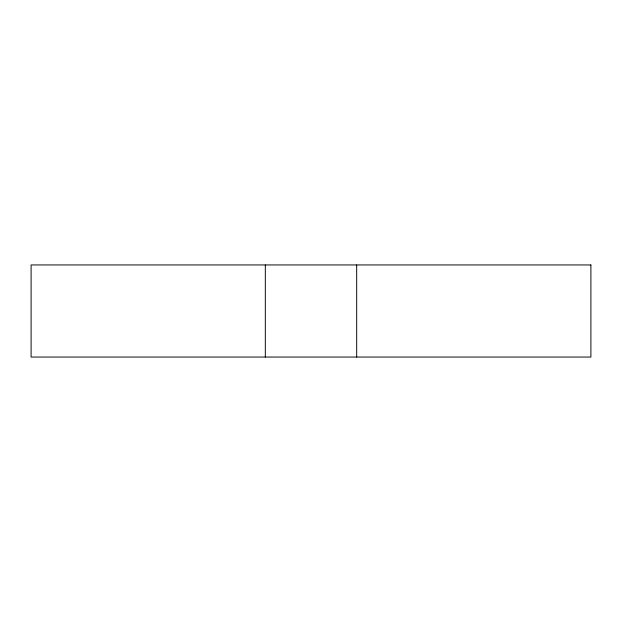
<?xml version="1.0" encoding="UTF-8"?>
<svg xmlns="http://www.w3.org/2000/svg" width="622" height="622" viewBox="0 0 622 622"><rect width="100%" height="100%" fill="white"/><g stroke="black" fill="none" stroke-linecap="round" stroke-linejoin="round"><path stroke-width="0.93" d="M356.678 264.949L356.678 357.051M265.322 264.949L265.322 357.051M590.9 264.949L31.1 264.949L31.1 357.051L590.9 357.051L590.9 264.949"/></g></svg>
